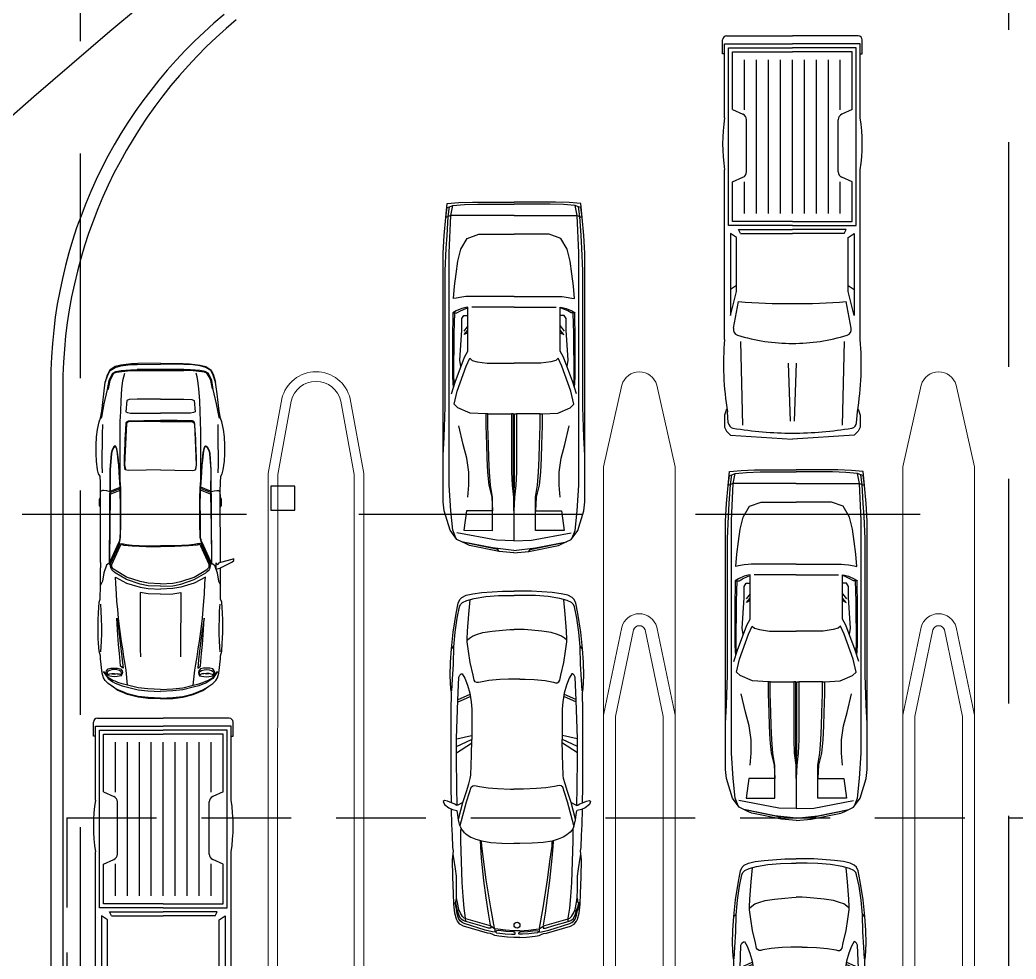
# Model space of a CAD drawing. Header units: inches. Extents: x -105549 to 5741, y -35602 to 5776.
# Drawn here: x 5466.06 to 5507.66, y 4012.25 to 4051.45 of the extents above; entities that cross this region are included whole.
import ezdxf

# ---------------------------------------------------------------- set-up
doc = ezdxf.new("R2010")
doc.units = ezdxf.units.IN
doc.header["$LTSCALE"] = 30
doc.header["$MEASUREMENT"] = 0
for name, pattern in [('DASHDOT2', [0.5, 0.25, -0.125, 0, -0.125]), ('HIDDEN', [0.375, 0.25, -0.125]), ('HIDDEN2', [0.1875, 0.125, -0.0625])]:
    doc.linetypes.add(name, pattern=pattern)
for name, color, linetype in [('A-SITE-CURB', 2, 'Continuous'), ('A-SITE-PROPERTY', 6, 'DASHDOT2'), ('C-BLDG-OTLN', 8, 'Continuous'), ('CARS', 2, 'Continuous'), ('EQUIPMENT', 1, 'Continuous'), ('GRID', 254, 'HIDDEN')]:
    doc.layers.add(name, color=color, linetype=linetype)
doc.layers.add('C-Road-Curb', color=2, linetype='Continuous', lineweight=20)
doc.layers.add('L-Site-Curb', color=1, linetype='Continuous', lineweight=9)

# ---------------------------------------------------------------- blocks, each defined once
blk = doc.blocks.new('CAR3')
at = {"color": 0, "linetype": 'ByBlock'}
for p, q in [((-14.31, 24.55), (-16.32, 19.57)), ((-13.58, 24.55), (-15.61, 19.53)), ((-12.85, 24.55), (-14.87, 19.5)), ((-75.22, 11.1), (-75.22, -12.32)), ((-74.76, -12.35), (-74.76, 11.13)), ((89.78, -0.61), (89.78, -0.61)), ((-14.31, -25.77), (-16.32, -20.79)), ((-13.58, -25.77), (-15.61, -20.75)), ((-12.85, -25.77), (-14.87, -20.72)), ((21.43, -30.68), (24.12, -30.7))]:
    blk.add_line(p, q, dxfattribs=at)
for points in [[(21.93, 27.55), (21.65, 27.16), (24.76, 27.16), (24.27, 29.15), (21.28, 35.14), (20.41, 36.12), (19.55, 36.12), (19.92, 35.14), (21.43, 29.44), (21.69, 28.4), (22.66, 28.15)], [(22.47, 24.78), (21.5, 24.46), (12.22, 20.23), (11.59, 19.99), (10.91, 19.75), (8.75, 19.36), (1.6, 19.19), (-6.24, 19.19), (-10.93, 19.19), (-15.69, 19.32), (-19.82, 19.6), (-23.68, 19.85), (-27.27, 20.22), (-30.07, 20.46), (-33.65, 20.87), (-35.77, 21.23), (-36.67, 21.67), (-37.01, 22.01), (-36.95, 22.52), (-36.44, 22.91), (-34.74, 23.75), (-33.15, 24.14), (-24.94, 24.68), (21.77, 25.04)], [(78.41, 24.8), (78.16, 25.53), (77.83, 25.79), (77.54, 25.53), (77.27, 24.8), (77.1, 23.82), (77.02, 22.42), (77.14, 21.15), (77.25, 20.13), (77.53, 19.38), (77.83, 19.14), (78.16, 19.36), (78.41, 20.04), (78.6, 21.15), (78.65, 22.42), (78.6, 23.71)], [(20.62, 24.46), (11.34, 20.23), (10.71, 19.99), (10.03, 19.75), (9.11, 19.51), (5.9, 19.41), (1.61, 19.41), (-2.92, 19.4), (-6.26, 19.36), (-14.87, 19.5), (-16.34, 19.57), (-23.68, 20.06), (-27.3, 20.31), (-29.75, 20.59), (-33.18, 20.93), (-35.41, 21.28), (-36.48, 21.67), (-36.73, 22), (-36.72, 22.4), (-36.27, 22.78), (-34.68, 23.56), (-33.16, 23.99), (-24.94, 24.56), (-14.09, 24.55), (-12.85, 24.55), (3.57, 24.73), (21.23, 24.92), (21.6, 24.78)], [(49.31, 21.32), (55.67, 20.25), (61.75, 19.53), (65.88, 19.04), (70.15, 18.5), (74.42, 18.05), (73.29, 19.41), (71.08, 19.6), (67.04, 19.99), (62.42, 20.43), (57.79, 20.76)], [(49.31, -22.54), (55.67, -21.47), (61.75, -20.75), (65.88, -20.26), (70.15, -19.72), (74.42, -19.27), (73.29, -20.63), (71.08, -20.82), (67.04, -21.21), (62.42, -21.65), (57.79, -21.98)], [(22.47, -26.01), (21.5, -25.68), (12.22, -21.45), (11.59, -21.21), (10.91, -20.97), (8.75, -20.58), (1.6, -20.41), (-6.24, -20.41), (-10.93, -20.41), (-15.69, -20.54), (-19.82, -20.82), (-23.68, -21.08), (-27.27, -21.44), (-30.07, -21.68), (-33.65, -22.09), (-35.77, -22.45), (-36.67, -22.89), (-37.01, -23.23), (-36.95, -23.74), (-36.44, -24.14), (-34.74, -24.97), (-33.15, -25.36), (-24.94, -25.9), (21.77, -26.26)], [(20.62, -25.68), (11.34, -21.45), (10.71, -21.21), (10.03, -20.97), (9.11, -20.74), (5.9, -20.63), (1.61, -20.63), (-2.92, -20.62), (-6.26, -20.58), (-14.87, -20.72), (-16.34, -20.79), (-23.68, -21.28), (-27.3, -21.53), (-29.75, -21.81), (-33.18, -22.15), (-35.41, -22.5), (-36.48, -22.89), (-36.73, -23.22), (-36.72, -23.63), (-36.27, -24), (-34.68, -24.78), (-33.16, -25.21), (-24.94, -25.78), (-14.09, -25.77), (-12.85, -25.77), (3.57, -25.95), (21.23, -26.14), (21.6, -26.01)], [(78.41, -26.02), (78.16, -26.75), (77.83, -27.01), (77.54, -26.75), (77.27, -26.02), (77.1, -25.04), (77.02, -23.64), (77.14, -22.37), (77.25, -21.35), (77.53, -20.6), (77.83, -20.36), (78.16, -20.58), (78.41, -21.26), (78.6, -22.37), (78.65, -23.64), (78.6, -24.93)]]:
    blk.add_lwpolyline(points, close=True, dxfattribs=at)
for points in [[(21.43, 29.46), (-14.21, 29.39), (-18.61, 29.41), (-21.81, 29.65), (-23.07, 30.39), (-25.06, 30.89), (-29.41, 31.4), (-33.03, 31.63), (-37.38, 31.63), (-41.49, 31.52), (-45.23, 31.02), (-49.09, 30.16), (-50.84, 29.44), (-54.33, 28.83), (-63.05, 27.81), (-68.89, 27.03), (-72.38, 25.82), (-74.72, 24.56), (-76.32, 22.05), (-77.1, 19.23), (-77.72, 14.31), (-77.85, 11.07), (-77.99, -0.61)], [(89.78, -0.61), (89.48, 5.61), (88.91, 10.59), (87.61, 15.83), (86.43, 18.56), (85.5, 20.69), (83.44, 23.66), (81.95, 25.67), (80.57, 27.16), (79.21, 27.91), (76.83, 28.66), (69.61, 29.41), (68.11, 29.41), (65.75, 30.14), (62.01, 30.36), (59.39, 30.56), (56.41, 30.68), (53.54, 30.68), (50.06, 30.68), (46.81, 30.48), (41.34, 30.14), (39.71, 29.56), (32.74, 29.46), (24.12, 29.48)], [(-78.48, -0.59), (-78.26, 10.69), (-78.12, 13.94), (-77.48, 19.23), (-76.7, 22.05), (-74.88, 24.8), (-72.45, 26.05), (-68.89, 27.03)], [(-50.84, 29.1), (-51.45, 28.76), (-58.01, 27.52), (-65.29, 25.87), (-69.78, 25.11), (-71.63, 24.34), (-73.38, 23.29), (-74.32, 21.74), (-74.79, 19.11), (-75.1, 14.45), (-75.22, 11.1)], [(-65.29, 25.87), (-65.66, 25.45), (-69.78, 24.6), (-71.63, 23.83), (-73.38, 22.71), (-74.01, 21.44), (-74.72, 14.5), (-74.76, 11.13)], [(-23.53, 28.38), (-27.64, 28.52), (-32.74, 28.52), (-37.6, 28.38), (-42.63, 28.38), (-47.68, 28.24)], [(-14.09, 24.55), (-14.09, 25.04), (-14.47, 26.3), (-14.59, 27.69), (-14.59, 28.46), (-14.21, 29.39)], [(-6.24, 29.42), (-6.49, 29.42), (-7.12, 29.92), (-10.35, 29.92), (-11.36, 29.42), (-12.72, 29.42)], [(21.77, 25.14), (22.78, 26.48), (26.52, 27.74), (30.75, 28.4), (32.74, 29.46)], [(66.12, 29.24), (63.64, 29.12), (60.77, 28.95), (57.16, 28.78), (53.54, 28.74), (49.73, 28.91), (45.57, 29.03), (42.29, 29.27)], [(78.46, 26.16), (77.46, 26.42), (76.46, 26.65), (75.62, 26.35), (74.64, 25.67), (74.38, 24.17), (74.33, 22.93), (74.33, 22.18), (74.38, 20.93), (74.64, 19.43), (75.62, 18.55), (76.46, 18.44), (77.46, 18.68), (78.46, 19.31)], [(77.83, 19.14), (77.03, 18.94), (76.66, 18.87), (76.03, 19.19), (75.54, 19.99), (75.2, 21.25), (75.08, 22.49), (75.2, 23.73), (75.54, 24.99), (76.03, 25.86), (76.66, 26.14), (77.83, 25.79)], [(84.99, -0.61), (84.68, 5.63), (84.12, 10.61), (82.81, 15.84), (82.13, 18.58), (81.45, 20.7), (80.94, 22.08), (80.45, 23.19), (79.07, 25.79), (76.06, 27.96), (79.58, 25.57), (81.2, 23.19), (81.83, 22.08), (82.44, 20.7), (83.12, 18.58), (83.82, 15.84), (85.12, 10.61), (85.69, 5.63), (85.99, -0.61)], [(89.42, -0.61), (89.1, 5.61), (88.54, 10.59), (87.23, 15.83), (86.06, 18.56), (85.12, 20.69), (84.31, 22.18), (81.95, 25.67)], [(33.33, -0.61), (33.08, 5.61), (32.21, 9.61), (29.97, 16.34), (26.52, 22.05), (25.92, 22.86), (25.02, 23.8), (24.08, 24.31), (23.1, 24.39), (22.03, 24.36), (12.65, 20.09), (12.08, 19.8), (11.85, 19.07), (12.08, 17.9), (12.39, 16.34), (12.71, 13.58), (13.07, 6.6), (13.04, -0.61)], [(32.07, -0.61), (31.82, 5.61), (30.95, 9.61), (28.71, 16.34), (25.31, 22.05), (24.76, 22.86), (23.76, 23.73), (22.49, 23.82), (13.16, 19.58), (12.59, 19.24), (12.37, 18.78), (12.66, 17.76), (13.1, 13.5), (13.38, 6.6), (13.43, -0.61)], [(82.81, 15.84), (75.37, 16.63), (72.29, 17.14), (68.6, 17.71), (64.59, 18.31), (60.99, 18.9), (53.54, 19.91), (49.31, 20.4), (44.94, 20.81), (40.84, 21.18), (37.22, 21.44), (31.84, 21.67), (28.69, 21.93), (31.79, 16.34), (33.77, 9.61), (34.52, 5.61), (34.78, -0.61)], [(77.14, 23.71), (77.31, 22.42), (77.08, 21.16)], [(-19.82, 19.6), (-37.63, 19.63), (-43.99, 19.57), (-49.46, 19.5), (-54.12, 19.29), (-59.71, 19.04), (-65.66, 18.7), (-69.78, 18.17), (-71.63, 17.75), (-73.38, 17.24)], [(-60.34, -0.61), (-60.34, 11.08), (-60.21, 15.08), (-59.73, 16.29), (-54.11, 16.78), (-53.73, 15.98), (-53.48, 14.47), (-53.44, 7.72), (-53.44, -0.61)], [(-24.94, -0.63), (-24.92, 6.61), (-24.68, 15.59), (-25.06, 17.02), (-27.28, 17.48), (-30.85, 17.41), (-34.73, 17.29), (-38.16, 17.12), (-40.15, 17.05), (-42.72, 16.9), (-44.99, 16.76), (-48.67, 16.52), (-49.19, 16.08), (-49.6, 15.42), (-49.74, 7.72), (-49.74, -0.61)], [(-49.24, -0.63), (-49.24, 7.6), (-49.16, 15.28), (-48.77, 15.96), (-48.24, 16.39), (-27.45, 17.34), (-25.23, 16.88)], [(37.33, -0.61), (37.07, 5.61), (36.46, 9.61), (38.74, 9.59), (64.59, 9.5), (68.6, 9.45)], [(-78.48, -0.63), (-78.26, -11.91), (-78.12, -15.16), (-77.48, -20.45), (-76.7, -23.27), (-74.88, -26.02), (-72.45, -27.27), (-68.89, -28.25)], [(21.43, -30.68), (-14.21, -30.61), (-18.61, -30.63), (-21.81, -30.87), (-23.07, -31.61), (-25.06, -32.11), (-29.41, -32.62), (-33.03, -32.86), (-37.38, -32.86), (-41.49, -32.74), (-45.23, -32.24), (-49.09, -31.38), (-50.84, -30.66), (-54.33, -30.05), (-63.05, -29.03), (-68.89, -28.25), (-72.38, -27.04), (-74.72, -25.78), (-76.32, -23.27), (-77.1, -20.45), (-77.72, -15.53), (-77.85, -12.29), (-77.99, -0.61)], [(-60.34, -0.61), (-60.34, -12.31), (-60.21, -16.3), (-59.73, -17.51), (-54.11, -18), (-53.73, -17.2), (-53.48, -15.69), (-53.44, -8.94), (-53.44, -0.61)], [(-24.94, -0.59), (-24.92, -7.83), (-24.68, -16.81), (-25.06, -18.24), (-27.28, -18.7), (-30.85, -18.63), (-34.73, -18.51), (-38.16, -18.34), (-40.15, -18.27), (-42.72, -18.12), (-44.99, -17.98), (-48.67, -17.74), (-49.19, -17.3), (-49.6, -16.64), (-49.74, -8.94), (-49.74, -0.61)], [(-49.24, -0.59), (-49.24, -8.82), (-49.16, -16.5), (-48.77, -17.18), (-48.24, -17.61), (-27.45, -18.56), (-25.23, -18.1)], [(33.33, -0.61), (33.08, -6.83), (32.21, -10.83), (29.97, -17.56), (26.52, -23.27), (25.92, -24.08), (25.02, -25.02), (24.08, -25.53), (23.1, -25.61), (22.03, -25.58), (12.65, -21.31), (12.08, -21.02), (11.85, -20.29), (12.08, -19.12), (12.39, -17.56), (12.71, -14.8), (13.07, -7.82), (13.04, -0.61)], [(32.07, -0.61), (31.82, -6.83), (30.95, -10.83), (28.71, -17.56), (25.31, -23.27), (24.76, -24.08), (23.76, -24.95), (22.49, -25.04), (13.16, -20.8), (12.59, -20.46), (12.37, -20.01), (12.66, -18.99), (13.1, -14.72), (13.38, -7.82), (13.43, -0.61)], [(89.78, -0.61), (89.48, -6.83), (88.91, -11.81), (87.61, -17.05), (86.43, -19.78), (85.5, -21.91), (83.44, -24.88), (81.95, -26.89), (80.57, -28.39), (79.21, -29.13), (76.83, -29.88), (69.61, -30.63), (68.11, -30.63), (65.75, -31.36), (62.01, -31.58), (59.39, -31.78), (56.41, -31.9), (53.54, -31.9), (50.06, -31.9), (46.81, -31.7), (41.34, -31.36), (39.71, -30.78), (32.74, -30.68), (24.12, -30.7)], [(82.81, -17.06), (75.37, -17.85), (72.29, -18.36), (68.6, -18.93), (64.59, -19.53), (60.99, -20.12), (53.54, -21.13), (49.31, -21.62), (44.94, -22.03), (40.84, -22.4), (37.22, -22.66), (31.84, -22.89), (28.69, -23.15), (31.79, -17.56), (33.77, -10.83), (34.52, -6.83), (34.78, -0.61)], [(37.33, -0.61), (37.07, -6.83), (36.46, -10.83), (38.74, -10.81), (64.59, -10.72), (68.6, -10.67)], [(84.99, -0.61), (84.68, -6.85), (84.12, -11.83), (82.81, -17.06), (82.13, -19.8), (81.45, -21.93), (80.94, -23.3), (80.45, -24.41), (79.07, -27.01), (76.06, -29.18), (79.58, -26.79), (81.2, -24.41), (81.83, -23.3), (82.44, -21.93), (83.12, -19.8), (83.82, -17.06), (85.12, -11.83), (85.69, -6.85), (85.99, -0.61)], [(89.42, -0.61), (89.1, -6.83), (88.54, -11.81), (87.23, -17.05), (86.06, -19.78), (85.12, -21.91), (84.31, -23.4), (81.95, -26.89)], [(-50.84, -30.32), (-51.45, -29.98), (-58.01, -28.74), (-65.29, -27.09), (-69.78, -26.33), (-71.63, -25.56), (-73.38, -24.51), (-74.32, -22.96), (-74.79, -20.33), (-75.1, -15.67), (-75.22, -12.32)], [(-65.29, -27.09), (-65.66, -26.67), (-69.78, -25.82), (-71.63, -25.05), (-73.38, -23.93), (-74.01, -22.66), (-74.72, -15.72), (-74.76, -12.35)], [(-19.82, -20.82), (-37.63, -20.85), (-43.99, -20.79), (-49.46, -20.72), (-54.12, -20.52), (-59.71, -20.26), (-65.66, -19.92), (-69.78, -19.39), (-71.63, -18.97), (-73.38, -18.46)], [(78.46, -27.38), (77.46, -27.64), (76.46, -27.88), (75.62, -27.57), (74.64, -26.89), (74.38, -25.39), (74.33, -24.15), (74.33, -23.4), (74.38, -22.15), (74.64, -20.65), (75.62, -19.77), (76.46, -19.67), (77.46, -19.9), (78.46, -20.53)], [(77.83, -20.36), (77.03, -20.16), (76.66, -20.09), (76.03, -20.41), (75.54, -21.21), (75.2, -22.47), (75.08, -23.71), (75.2, -24.95), (75.54, -26.21), (76.03, -27.08), (76.66, -27.37), (77.83, -27.01)], [(77.14, -24.93), (77.31, -23.64), (77.08, -22.38)], [(-23.53, -29.6), (-27.64, -29.74), (-32.74, -29.74), (-37.6, -29.6), (-42.63, -29.6), (-47.68, -29.46)], [(-14.09, -25.77), (-14.09, -26.26), (-14.47, -27.52), (-14.59, -28.91), (-14.59, -29.68), (-14.21, -30.61)], [(21.77, -26.36), (22.78, -27.71), (26.52, -28.96), (30.75, -29.63), (32.74, -30.68)], [(-6.24, -30.65), (-6.49, -30.65), (-7.12, -31.14), (-10.35, -31.14), (-11.36, -30.65), (-12.72, -30.65)], [(66.12, -30.46), (63.64, -30.34), (60.77, -30.17), (57.16, -30), (53.54, -29.97), (49.73, -30.14), (45.57, -30.25), (42.29, -30.49)]]:
    blk.add_lwpolyline(points, dxfattribs=at)
blk = doc.blocks.new('CAR5')
at = {"color": 0, "linetype": 'ByBlock'}
for p, q in [((-193, 35), (-200, 35)), ((-193, 34), (-193, 35)), ((-202, 33), (-202, 0)), ((-198, 34), (-198, 0)), ((-161, 34), (-198, 34)), ((-196, 32), (-196, 0)), ((-107, 32), (-196, 32)), ((-194, 30), (-194, 0)), ((-165.11, 30), (-194, 30)), ((-165.11, 30), (-162.79, 24.78)), ((-50, 34), (-135, 34)), ((-128.89, 30), (-131.21, 24.78)), ((-109, 30), (-128.89, 30)), ((-109, 0), (-109, 30)), ((-107, 0), (-107, 32)), ((-103, 31), (-62, 31)), ((-101, 28), (-103, 31)), ((-77, 28), (-75, 31)), ((-62, 31), (-74, 28)), ((-15, 33), (-12, 34)), ((-8.24, 32.17), (-13.69, 32.59)), ((-12, 34), (-6, 34)), ((-6, 34), (-4, 33)), ((-4, 33), (-2, 31)), ((-2, 31), (0, 0)), ((-105, 27), (-105, 0)), ((-103, 26), (-105, 27)), ((-103, 26), (-103, 0)), ((-74, 28), (-101, 28)), ((-55.57, 29.52), (-69, 27)), ((-49, 26), (-7, 25)), ((-165, 24), (-190, 24)), ((-133.95, 23), (-160.05, 23)), ((-113, 24), (-129, 24)), ((-113, 18), (-190, 18)), ((-113, 12), (-190, 12)), ((-113, 6), (-190, 6)), ((-9, 1), (-38, 2)), ((-202, -33), (-202, 0)), ((-198, -34), (-198, 0)), ((-196, -32), (-196, 0)), ((-194, -30), (-194, 0)), ((-113, 0), (-190, 0)), ((-109, 0), (-109, -30)), ((-107, 0), (-107, -32)), ((-105, -27), (-105, 0)), ((-103, -26), (-103, 0)), ((-9, -1), (-38, -2)), ((-2, -31), (0, 0)), ((-113, -6), (-190, -6)), ((-113, -12), (-190, -12)), ((-113, -18), (-190, -18)), ((-165, -24), (-190, -24)), ((-165.11, -30), (-162.79, -24.78)), ((-133.95, -23), (-160.05, -23)), ((-128.89, -30), (-131.21, -24.78)), ((-113, -24), (-129, -24)), ((-103, -26), (-105, -27)), ((-101, -28), (-103, -31)), ((-74, -28), (-101, -28)), ((-77, -28), (-75, -31)), ((-62, -31), (-74, -28)), ((-55.57, -29.52), (-69, -27)), ((-49, -26), (-7, -25)), ((-161, -34), (-198, -34)), ((-107, -32), (-196, -32)), ((-165.11, -30), (-194, -30)), ((-193, -34), (-193, -35)), ((-50, -34), (-135, -34)), ((-109, -30), (-128.89, -30)), ((-103, -31), (-62, -31)), ((-15, -33), (-12, -34)), ((-8.24, -32.17), (-13.69, -32.59)), ((-12, -34), (-6, -34)), ((-6, -34), (-4, -33)), ((-4, -33), (-2, -31)), ((-193, -35), (-200, -35))]:
    blk.add_line(p, q, dxfattribs=at)
for centre, radius, start, end in [((-200, 33), 2, 90, 180), ((-148, -50), 85, 81.2026, 98.7974), ((-37.66, -116.68), 151.19, 80.8754, 94.6813), ((-8.47, 29.18), 3, 11.6842, 85.6013), ((-284.5, 5.5), 216.57, 358.5448, 5.6974), ((-55.01, 26.57), 3, 17.6833, 100.6197), ((-136, 0.75), 88, 359.5117, 17.6833), ((-191.1, -0.96), 188.11, 0.2928, 9.4083), ((-160.05, 26), 3, 203.9625, 270), ((-133.95, 26), 3, 270, 336.0375), ((-284.5, -5.5), 216.57, 354.3026, 1.4552), ((-136, -0.75), 88, 342.3167, 0.4883), ((-191.1, 0.96), 188.11, 350.5917, 359.7072), ((-160.05, -26), 3, 90, 156.0375), ((-133.95, -26), 3, 23.9625, 90), ((-55.01, -26.57), 3, 259.3803, 342.3167), ((-8.47, -29.18), 3, 274.3987, 348.3158), ((-200, -33), 2, 180, 270), ((-148, 50), 85, 261.2026, 278.7974), ((-37.66, 116.68), 151.19, 265.3187, 279.1246)]:
    blk.add_arc(centre, radius, start, end, dxfattribs=at)
blk = doc.blocks.new('CAR2')
at = {"color": 0, "linetype": 'ByBlock'}
for p, q in [((-12.18, 36.09), (-29.26, 36.09)), ((36.88, 36.09), (-12.18, 36.09)), ((-60.45, 32.33), (-59.96, 33.58)), ((-60.45, 0.65), (-60.45, 32.33)), ((-59.96, 33.58), (-59.45, 34.85)), ((-11.91, 33.09), (-32.78, 33.09)), ((-19.16, 29.57), (-18.84, 30.89)), ((34.1, 33.09), (-11.91, 33.09)), ((-19.84, 24.78), (-19.65, 26.8)), ((-19.65, 26.8), (-19.16, 29.57)), ((54.21, 26.05), (44.92, 28.3)), ((61.01, 24.29), (54.21, 26.05)), ((102.19, 9.38), (98.43, 29.37)), ((-19.99, 20.5), (-19.94, 23.28)), ((-19.99, 0.65), (-19.99, 20.5)), ((-19.94, 23.28), (-19.84, 24.78)), ((-14.6, 0.65), (-14.62, 21.71)), ((68.05, 23.28), (61.01, 24.29)), ((74.59, 23.28), (68.05, 23.28)), ((80.63, 23.77), (74.59, 23.28)), ((38.88, 13.73), (38.88, 14.73)), ((102.43, 0.65), (102.19, 9.38)), ((-60.45, 0.65), (-60.45, -31.03)), ((-19.99, 0.65), (-19.99, -19.2)), ((-14.6, 0.65), (-14.62, -20.41)), ((38.88, 0.89), (38.88, 1.9)), ((38.88, 0.4), (38.88, -0.6)), ((87.42, 0.65), (102.43, 0.65)), ((87.42, 0.65), (102.43, 0.65)), ((102.43, 0.65), (102.19, -8.09)), ((102.19, -8.09), (98.43, -28.07)), ((38.88, -12.43), (38.88, -13.43)), ((-19.99, -19.2), (-19.94, -21.99)), ((-19.94, -21.99), (-19.84, -23.48)), ((-19.84, -23.48), (-19.65, -25.51)), ((54.21, -24.75), (44.92, -27)), ((61.01, -22.99), (54.21, -24.75)), ((68.05, -21.99), (61.01, -22.99)), ((74.59, -21.99), (68.05, -21.99)), ((80.63, -22.48), (74.59, -21.99)), ((-19.65, -25.51), (-19.16, -28.27)), ((-19.16, -28.27), (-18.84, -29.59)), ((-60.45, -31.03), (-59.96, -32.28)), ((-59.96, -32.28), (-59.45, -33.55)), ((-11.91, -31.79), (-32.78, -31.79)), ((-12.18, -34.8), (-29.26, -34.8)), ((36.88, -34.8), (-12.18, -34.8)), ((34.1, -31.79), (-11.91, -31.79))]:
    blk.add_line(p, q, dxfattribs=at)
for points in [[(-29.26, 36.09), (-41.58, 36.09), (-50.4, 35.6), (-59.45, 34.85), (-64.48, 34.09), (-64.82, 32.95), (-65.49, 31.33), (-65.98, 25.53), (-66.24, 18.74), (-66.24, 0.65)], [(59.76, 36.09), (50.58, 35.6), (35.48, 35.09), (-12.04, 35.09), (-32.78, 35.09), (-44.1, 34.71), (-50.4, 34.22), (-59.96, 33.58), (-64.82, 32.95)], [(108.47, 0.65), (107.79, 8.1), (104.76, 22.9), (104.04, 24.64), (101.75, 29.34), (97.23, 32.57), (87.42, 35.6), (82.88, 36.09), (59.76, 36.09), (36.88, 36.09)], [(-59.45, 34.85), (-66.49, 34.09), (-67, 28.3), (-67.25, 21.52), (-67.25, 0.65)], [(-32.78, 33.09), (-41.85, 33.09), (-60.45, 32.33), (-65.49, 31.33)], [(-18.84, 30.89), (-25.03, 30.47), (-31.33, 29.6), (-37.57, 28.83), (-43.61, 27.33), (-49, 24.19), (-51.14, 18.25), (-51.14, 0.65)], [(28.82, 31.95), (23.04, 30.19), (10.46, 25.4), (7.49, 23.72), (3.38, 23.76), (-14.6, 23.76), (-14.43, 24.78), (-13.94, 26.8), (-12.67, 29.57), (-11.66, 31.33), (-11.66, 29.3), (-12.67, 27.54), (-13.94, 24.78), (-14.18, 23.77)], [(25.79, 31.02), (20.53, 31.33), (1.66, 31.33), (-11.65, 31.06)], [(24.24, 30.55), (20.53, 30.81), (20.53, 30.81), (-1.35, 30.57), (-11.65, 30.32)], [(38.88, 14.73), (38.5, 22.64), (35.8, 28.87), (34.1, 30.57), (27.57, 29.19), (14.98, 24.57), (10.97, 22.77), (12.07, 21.58), (12.77, 19.12), (13.47, 14.1), (13.47, 0.65)], [(101.01, 29.79), (97.23, 31.33), (87.42, 32.33), (74.59, 33.09), (34.1, 33.09)], [(15.23, 27.22), (11.97, 27.81), (-3.11, 26.8), (-8.9, 26.8), (-10.42, 25.78), (-10.42, 23.77)], [(-5.17, 23.77), (-2.62, 25.78)], [(-1.77, 23.77), (-0.88, 25.67), (-3.02, 23.77)], [(107.28, 0.65), (106.01, 11.45), (102.91, 26.9)], [(107.79, 8.1), (106.78, 8.75), (103.42, 24.78), (104.04, 24.64)], [(38.88, 14.73), (44.92, 14.73), (54.21, 14.46), (61.01, 14.22), (68.05, 13.97), (74.59, 13.21), (80.63, 11.7), (87.42, 11.45), (80.63, 11.45), (74.59, 12.46), (68.05, 12.97), (61.01, 13.21), (54.21, 13.46), (44.92, 13.73), (38.88, 13.73), (38.88, 1.9), (44.92, 1.9), (54.21, 1.9), (68.05, 1.9), (74.59, 1.65), (80.63, 0.89), (87.42, 0.65), (80.63, 0.65), (74.59, 0.89), (38.88, 0.89)], [(-59.45, -33.55), (-66.49, -32.79), (-67, -27), (-67.25, -20.23), (-67.25, 0.65)], [(-29.26, -34.8), (-41.58, -34.8), (-50.4, -34.31), (-59.45, -33.55), (-64.48, -32.79), (-64.82, -31.66), (-65.49, -30.03), (-65.98, -24.24), (-66.24, -17.44), (-66.24, 0.65)], [(-18.84, -29.59), (-25.03, -29.18), (-31.33, -28.31), (-37.57, -27.53), (-43.61, -26.04), (-49, -22.89), (-51.14, -16.95), (-51.14, 0.65)], [(38.88, -13.43), (38.5, -21.34), (35.8, -27.57), (34.1, -29.27), (27.57, -27.89), (14.98, -23.27), (10.97, -21.47), (12.07, -20.28), (12.77, -17.82), (13.47, -12.81), (13.47, 0.65)], [(108.47, 0.65), (107.79, -6.81), (104.76, -21.61), (104.04, -23.35), (101.75, -28.04), (97.23, -31.28), (87.42, -34.31), (82.88, -34.8), (59.76, -34.8), (36.88, -34.8)], [(38.88, -13.43), (44.92, -13.43), (54.21, -13.17), (61.01, -12.92), (68.05, -12.67), (74.59, -11.92), (80.63, -10.4), (87.42, -10.16), (80.63, -10.16), (74.59, -11.16), (68.05, -11.67), (61.01, -11.92), (54.21, -12.16), (44.92, -12.43), (38.88, -12.43), (38.88, -0.6), (44.92, -0.6), (54.21, -0.6), (68.05, -0.6), (74.59, -0.35), (80.63, 0.4), (87.42, 0.65), (80.63, 0.65), (74.59, 0.4), (38.88, 0.4)], [(107.28, 0.65), (106.01, -10.16), (102.91, -25.6)], [(107.79, -6.81), (106.78, -7.45), (103.42, -23.48), (104.04, -23.35)], [(28.82, -30.65), (23.04, -28.89), (10.46, -24.11), (7.49, -22.42), (3.38, -22.46), (-14.6, -22.46), (-14.43, -23.48), (-13.94, -25.51), (-12.67, -28.27), (-11.66, -30.03), (-11.66, -28), (-12.67, -26.24), (-13.94, -23.48), (-14.18, -22.48)], [(15.23, -25.92), (11.97, -26.51), (-3.11, -25.51), (-8.9, -25.51), (-10.42, -24.48), (-10.42, -22.48)], [(-5.17, -22.48), (-2.62, -24.48)], [(-1.77, -22.48), (-0.88, -24.37), (-3.02, -22.48)], [(24.24, -29.25), (20.53, -29.52), (20.53, -29.52), (-1.35, -29.27), (-11.65, -29.03)], [(25.79, -29.73), (20.53, -30.03), (1.66, -30.03), (-11.65, -29.76)], [(101.01, -28.5), (97.23, -30.03), (87.42, -31.03), (74.59, -31.79), (34.1, -31.79)], [(-32.78, -31.79), (-41.85, -31.79), (-60.45, -31.03), (-65.49, -30.03)], [(59.76, -34.8), (50.58, -34.31), (35.48, -33.79), (-12.04, -33.79), (-32.78, -33.79), (-44.1, -33.42), (-50.4, -32.92), (-59.96, -32.28), (-64.82, -31.66)]]:
    blk.add_lwpolyline(points, dxfattribs=at)
for points in [[(87.42, 11.45), (87.42, 24.4), (97.23, 25.8), (97.23, 11.45)], [(87.42, -10.16), (87.42, -23.1), (97.23, -24.5), (97.23, -10.16)]]:
    blk.add_lwpolyline(points, close=True, dxfattribs=at)
blk = doc.blocks.new('CAR1')
at = {"color": 0, "linetype": 'ByBlock'}
for p, q in [((27.15, 36.42), (27.81, 36.93)), ((27.51, 34.87), (27.15, 36.42)), ((27.81, 36.93), (29.29, 36.34)), ((29.29, 36.34), (30.91, 34.13)), ((-66.45, 30.56), (-71.7, 29.49)), ((-64.11, 29.98), (-69.8, 28.76)), ((-57.17, 31.97), (-66.45, 30.56)), ((-57.1, 30.94), (-64.11, 29.98)), ((-48.79, 32.84), (-57.17, 31.97)), ((-49.74, 31.67), (-57.1, 30.94)), ((-48.79, 32.77), (-50.1, 31.75)), ((-41.13, 31.89), (-49.74, 31.67)), ((-42.01, 33.28), (-48.79, 32.84)), ((-35.3, 33.57), (-42.01, 33.28)), ((-33.47, 32.4), (-41.13, 31.89)), ((-28.74, 33.2), (-35.3, 33.57)), ((-27.64, 32.69), (-33.47, 32.4)), ((-26.91, 32.84), (-28.74, 33.2)), ((-17.72, 32.99), (-26.91, 32.84)), ((-3.85, 30.3), (-23.05, 29.71)), ((-3.85, 33.03), (-17.72, 32.99)), ((-3.7, 30.19), (-5.33, 22.8)), ((9.43, 33.03), (-3.85, 33.03)), ((5.74, 30.3), (-3.85, 30.3)), ((0.11, 30.33), (-3.32, 22.8)), ((3.36, 30.33), (-1.44, 22.86)), ((21.01, 30.23), (5.74, 30.3)), ((20.94, 33.03), (9.43, 33.03)), ((28.11, 32.88), (20.94, 33.03)), ((29.43, 30.08), (21.01, 30.23)), ((29.06, 31.11), (27.51, 34.87)), ((28.19, 27.09), (29.66, 29.99)), ((29.58, 30.52), (29.06, 31.11)), ((29.66, 29.99), (29.58, 30.52)), ((30.91, 34.13), (31.79, 32.29)), ((39.29, 32.67), (31.6, 32.85)), ((31.79, 32.29), (32.31, 30.15)), ((34.45, 29.7), (32.28, 30.04)), ((44.58, 32.41), (39.29, 32.67)), ((50.79, 32.16), (44.58, 32.41)), ((52.51, 31.91), (50.79, 32.16)), ((56.96, 32.33), (52.51, 31.91)), ((56.2, 31.74), (54.1, 31.99)), ((61.49, 30.9), (56.2, 31.74)), ((65.43, 32.16), (56.96, 32.33)), ((65.1, 30.4), (61.49, 30.9)), ((71.59, 30.34), (65.1, 30.4)), ((73.8, 31.77), (65.43, 32.16)), ((75.94, 30.26), (71.59, 30.34)), ((79.16, 31.7), (73.8, 31.77)), ((78.32, 29.89), (75.94, 30.26)), ((77.31, 30.48), (76.15, 30.29)), ((78.5, 30.76), (77.31, 30.48)), ((78.36, 31.7), (78.57, 31.09)), ((78.57, 31.09), (78.5, 30.76)), ((78.55, 30.8), (80.82, 30.3)), ((78.57, 31.2), (82.3, 30.38)), ((83.65, 31.11), (79.16, 31.7)), ((79.59, 30.59), (79.7, 30.92)), ((85.01, 28.99), (80.82, 30.3)), ((80.88, 30.33), (81, 30.66)), ((81.91, 29.98), (82.03, 30.31)), ((84.6, 29.85), (82.3, 30.38)), ((86.61, 30.38), (83.65, 31.11)), ((87.76, 29.85), (86.61, 30.38)), ((-75.64, 25.55), (-76.36, 22.2)), ((-74.54, 27.59), (-75.64, 25.55)), ((-73.52, 28.69), (-74.54, 27.59)), ((-72.94, 25.12), (-73.96, 21.47)), ((-71.7, 29.49), (-73.52, 28.69)), ((-71.92, 27.3), (-72.94, 25.12)), ((-70.9, 28.32), (-71.92, 27.3)), ((-69.8, 28.76), (-70.9, 28.32)), ((-53.67, 24.97), (-57.61, 24.82)), ((-52.21, 24.97), (-53.67, 24.97)), ((-47.55, 24.39), (-52.21, 24.97)), ((-36.23, 28.03), (-36.29, 27.47)), ((-36.29, 27.47), (-34.04, 26.22)), ((-35.56, 28.74), (-36.23, 28.03)), ((-34.55, 29.24), (-35.56, 28.74)), ((-23.05, 29.71), (-34.55, 29.24)), ((-34.04, 26.22), (-30.52, 24.88)), ((-23.18, 29.77), (-26, 23.56)), ((-22.05, 29.77), (-24.87, 23.56)), ((22.71, 25.28), (18.84, 24.12)), ((28.19, 27.09), (22.71, 25.28)), ((27.89, 25.29), (23.15, 23.89)), ((39.83, 28.47), (27.89, 25.29)), ((32.14, 28.24), (28.19, 27.09)), ((36.59, 29.35), (32.14, 28.24)), ((36.98, 29.37), (34.45, 29.7)), ((38.4, 29.08), (36.98, 29.37)), ((39.69, 28.61), (38.4, 29.08)), ((40.13, 28.47), (39.69, 28.61)), ((40.13, 28.47), (41.06, 28.22)), ((41.06, 28.22), (41.98, 27.72)), ((47.44, 28.22), (41.73, 28.14)), ((41.98, 27.72), (43.16, 26.63)), ((43.16, 26.63), (44.5, 25.03)), ((44.5, 25.03), (45.59, 23.1)), ((57.71, 27.88), (47.44, 28.22)), ((68.31, 27.47), (57.71, 27.88)), ((75.33, 27.06), (68.31, 27.47)), ((81.19, 26.44), (75.33, 27.06)), ((81.89, 29.11), (78.32, 29.89)), ((86.2, 25.75), (81.19, 26.44)), ((83.69, 28.29), (81.89, 29.11)), ((82.5, 28.86), (82.63, 29.68)), ((85.29, 27.39), (83.69, 28.29)), ((86.61, 29.19), (84.6, 29.85)), ((86.48, 28.12), (85.01, 28.99)), ((86.24, 26.44), (85.29, 27.39)), ((87.84, 25.62), (86.2, 25.75)), ((86.57, 25.66), (86.24, 26.44)), ((87.3, 26.98), (86.48, 28.12)), ((89.77, 13.98), (86.57, 25.66)), ((87.55, 28.45), (86.61, 29.19)), ((87.84, 25.66), (87.3, 26.98)), ((88.41, 27.51), (87.55, 28.45)), ((89.19, 28.74), (87.76, 29.85)), ((89.93, 18.57), (87.84, 25.62)), ((88.9, 26.48), (88.41, 27.51)), ((92.27, 15.95), (88.9, 26.48)), ((90.22, 26.85), (89.19, 28.74)), ((93.69, 14.73), (90.22, 26.85)), ((-76.36, 22.2), (-76.95, 17.61)), ((-73.96, 21.47), (-74.91, 15.71)), ((-66.16, 24.22), (-73.23, 23.51)), ((-57.61, 24.82), (-66.16, 24.22)), ((-55.94, 20.24), (-56.86, 17.1)), ((-55.15, 22.27), (-55.94, 20.24)), ((-54.06, 23.88), (-55.15, 22.27)), ((-53.24, 24.82), (-54.06, 23.88)), ((-41.86, 23.44), (-47.55, 24.39)), ((-35.59, 22.05), (-41.86, 23.44)), ((-33.04, 21.47), (-35.59, 22.05)), ((-32.24, 20.96), (-33.04, 21.47)), ((-31.8, 20.16), (-32.24, 20.96)), ((-31.8, 19.29), (-31.8, 20.16)), ((-30.52, 24.88), (-26.5, 23.67)), ((-26.5, 23.67), (-22.2, 22.94)), ((-22.2, 22.94), (-18.6, 22.71)), ((-18.6, 22.71), (-3.41, 22.71)), ((4.49, 22.78), (-3.41, 22.71)), ((14.51, 23.19), (4.49, 22.78)), ((16.24, 23.41), (14.51, 23.19)), ((18.84, 24.12), (16.24, 23.41)), ((19.83, 22.19), (19.68, 21.23)), ((19.68, 21.23), (20.27, 18.8)), ((20.57, 22.93), (19.83, 22.19)), ((23.15, 23.89), (20.57, 22.93)), ((45.59, 23.1), (46.6, 20.59)), ((46.6, 20.59), (47.52, 17.57)), ((-76.95, 17.61), (-77.68, 7.33)), ((-74.91, 15.71), (-75.42, 9.37)), ((-56.86, 17.1), (-57.6, 12.41)), ((-32.89, 14.18), (-32.09, 18.27)), ((-32.09, 18.27), (-31.8, 19.29)), ((20.27, 18.8), (20.86, 14.52)), ((50.46, 18.15), (47.52, 18.32)), ((50.12, 17.65), (47.52, 17.73)), ((47.52, 17.57), (48.21, 13.2)), ((56.62, 16.73), (50.12, 17.65)), ((56.2, 17.73), (50.46, 18.15)), ((67.28, 16.56), (56.2, 17.73)), ((66.95, 15.38), (56.62, 16.73)), ((80.96, 13.12), (66.95, 15.38)), ((76.01, 15.38), (67.28, 16.56)), ((83.65, 14.29), (76.01, 15.38)), ((91.12, 14.23), (89.93, 18.57)), ((93.09, 12.34), (92.27, 15.95)), ((-57.6, 12.41), (-58.1, 7.26)), ((-33.4, 8.57), (-32.89, 14.18)), ((20.86, 14.52), (21.3, 9.8)), ((48.21, 13.2), (48.63, 7.58)), ((91.12, 11.36), (80.96, 13.12)), ((89.69, 13.37), (83.65, 14.29)), ((90.22, 13.12), (89.77, 13.98)), ((91.12, 11.72), (90.22, 13.12)), ((90.26, 13.08), (91.16, 13.12)), ((91.16, 13.12), (91.12, 14.23)), ((91.45, 11.34), (91.12, 11.72)), ((91.69, 9.68), (91.45, 11.34)), ((91.61, 11.15), (93.13, 11.15)), ((92.35, 9.16), (92.48, 10.27)), ((92.48, 10.27), (92.8, 10.61)), ((92.8, 10.61), (93.24, 10.58)), ((93.21, 10.66), (93.09, 12.34)), ((93.24, 10.58), (93.45, 10.3)), ((93.45, 10.3), (93.69, 8.57)), ((93.94, 13.24), (93.69, 14.73)), ((94.32, 12.06), (93.94, 13.24)), ((94.84, 11.17), (94.32, 12.06)), ((95.22, 9.2), (94.84, 11.17)), ((-77.68, 7.33), (-77.68, 1.52)), ((-75.42, 9.37), (-75.49, 3.91)), ((-58.1, 7.26), (-58.37, 3.69)), ((-33.55, 4.2), (-33.4, 8.57)), ((21.3, 9.8), (21.6, 3.32)), ((48.63, 7.58), (48.79, 1.52)), ((92.21, 5.84), (91.69, 9.68)), ((92.45, 1.52), (92.21, 5.84)), ((92.83, 5.53), (92.35, 9.16)), ((93.07, 1.73), (92.83, 5.53)), ((93.69, 8.57), (94.04, 5.95)), ((94.04, 5.95), (94.21, 2.73)), ((95.67, 4.81), (95.22, 9.2)), ((-77.68, 1.52), (-77.68, -1.48)), ((-75.49, 3.91), (-75.49, 1.52)), ((-75.49, 1.52), (-75.49, -1.48)), ((-58.37, 3.69), (-58.47, 1.52)), ((-58.47, 1.52), (-58.47, -1.48)), ((-33.55, 1.52), (-33.55, 4.2)), ((-33.55, 1.52), (-33.55, -1.48)), ((21.6, 3.32), (21.6, 1.52)), ((21.6, 1.52), (21.6, -1.48)), ((48.79, 1.52), (48.79, -1.48)), ((92.45, 1.52), (92.45, -1.48)), ((93.28, 1.15), (93.07, 1.73)), ((93.45, 0.95), (93.28, 1.15)), ((94.07, 0.95), (93.45, 0.95)), ((94.21, 1.15), (94.07, 0.95)), ((94.21, 2.73), (94.21, 1.15)), ((95.87, 1.52), (95.67, 4.81)), ((95.87, 1.52), (95.87, -1.48)), ((-77.68, -7.29), (-77.68, -1.48)), ((-75.49, -3.86), (-75.49, -1.48)), ((-75.42, -9.33), (-75.49, -3.86)), ((-58.37, -3.65), (-58.47, -1.48)), ((-58.1, -7.22), (-58.37, -3.65)), ((-33.55, -1.48), (-33.55, -4.16)), ((-33.55, -4.16), (-33.4, -8.53)), ((21.3, -9.76), (21.6, -3.27)), ((21.6, -3.27), (21.6, -1.48)), ((48.63, -7.54), (48.79, -1.48)), ((92.45, -1.48), (92.21, -5.8)), ((93.07, -1.69), (92.83, -5.49)), ((93.28, -1.11), (93.07, -1.69)), ((93.45, -0.9), (93.28, -1.11)), ((94.07, -0.9), (93.45, -0.9)), ((94.04, -5.9), (94.21, -2.69)), ((94.21, -1.11), (94.07, -0.9)), ((94.21, -2.69), (94.21, -1.11)), ((95.67, -4.76), (95.22, -9.15)), ((95.87, -1.48), (95.67, -4.76)), ((-76.95, -17.56), (-77.68, -7.29)), ((-74.91, -15.67), (-75.42, -9.33)), ((-57.6, -12.37), (-58.1, -7.22)), ((-33.4, -8.53), (-32.89, -14.14)), ((20.86, -14.48), (21.3, -9.76)), ((48.21, -13.16), (48.63, -7.54)), ((91.69, -9.64), (91.45, -11.29)), ((92.21, -5.8), (91.69, -9.64)), ((92.83, -5.49), (92.35, -9.12)), ((92.35, -9.12), (92.48, -10.22)), ((93.45, -10.26), (93.69, -8.53)), ((93.69, -8.53), (94.04, -5.9)), ((95.22, -9.15), (94.84, -11.12)), ((-56.86, -17.05), (-57.6, -12.37)), ((-32.89, -14.14), (-32.09, -18.22)), ((20.27, -18.75), (20.86, -14.48)), ((47.52, -17.52), (48.21, -13.16)), ((80.96, -13.08), (66.95, -15.34)), ((83.65, -14.25), (76.01, -15.34)), ((91.12, -11.31), (80.96, -13.08)), ((89.69, -13.33), (83.65, -14.25)), ((89.77, -13.94), (86.57, -25.62)), ((90.22, -13.07), (89.77, -13.94)), ((91.12, -14.18), (89.93, -18.53)), ((91.12, -11.68), (90.22, -13.07)), ((93.69, -14.68), (90.22, -26.81)), ((90.26, -13.03), (91.16, -13.07)), ((91.45, -11.29), (91.12, -11.68)), ((91.16, -13.07), (91.12, -14.18)), ((91.61, -11.11), (93.13, -11.11)), ((93.09, -12.29), (92.27, -15.9)), ((92.48, -10.22), (92.8, -10.57)), ((92.8, -10.57), (93.24, -10.53)), ((93.21, -10.61), (93.09, -12.29)), ((93.24, -10.53), (93.45, -10.26)), ((93.94, -13.2), (93.69, -14.68)), ((94.32, -12.02), (93.94, -13.2)), ((94.84, -11.12), (94.32, -12.02)), ((-76.36, -22.16), (-76.95, -17.56)), ((-73.96, -21.43), (-74.91, -15.67)), ((-55.94, -20.19), (-56.86, -17.05)), ((-32.09, -18.22), (-31.8, -19.24)), ((-31.8, -19.24), (-31.8, -20.12)), ((19.68, -21.19), (20.27, -18.75)), ((46.6, -20.54), (47.52, -17.52)), ((50.12, -17.61), (47.52, -17.69)), ((50.46, -18.11), (47.52, -18.28)), ((56.62, -16.68), (50.12, -17.61)), ((56.2, -17.69), (50.46, -18.11)), ((67.28, -16.51), (56.2, -17.69)), ((66.95, -15.34), (56.62, -16.68)), ((76.01, -15.34), (67.28, -16.51)), ((89.93, -18.53), (87.84, -25.58)), ((92.27, -15.9), (88.9, -26.44)), ((-75.64, -25.51), (-76.36, -22.16)), ((-72.94, -25.07), (-73.96, -21.43)), ((-66.16, -24.17), (-73.23, -23.47)), ((-57.61, -24.78), (-66.16, -24.17)), ((-53.67, -24.92), (-57.61, -24.78)), ((-55.15, -22.23), (-55.94, -20.19)), ((-54.06, -23.83), (-55.15, -22.23)), ((-53.24, -24.78), (-54.06, -23.83)), ((-52.21, -24.92), (-53.67, -24.92)), ((-47.55, -24.34), (-52.21, -24.92)), ((-41.86, -23.39), (-47.55, -24.34)), ((-35.59, -22.01), (-41.86, -23.39)), ((-33.04, -21.43), (-35.59, -22.01)), ((-34.04, -26.18), (-30.52, -24.84)), ((-32.24, -20.92), (-33.04, -21.43)), ((-31.8, -20.12), (-32.24, -20.92)), ((-30.52, -24.84), (-26.5, -23.63)), ((-26.5, -23.63), (-22.2, -22.89)), ((-23.18, -29.73), (-26, -23.52)), ((-22.05, -29.73), (-24.87, -23.52)), ((-22.2, -22.89), (-18.6, -22.67)), ((-18.6, -22.67), (-3.41, -22.66)), ((-3.7, -30.15), (-5.33, -22.75)), ((4.49, -22.73), (-3.41, -22.66)), ((0.11, -30.29), (-3.32, -22.75)), ((3.36, -30.29), (-1.44, -22.82)), ((14.51, -23.14), (4.49, -22.73)), ((16.24, -23.37), (14.51, -23.14)), ((18.84, -24.07), (16.24, -23.37)), ((22.71, -25.24), (18.84, -24.07)), ((19.83, -22.15), (19.68, -21.19)), ((20.57, -22.88), (19.83, -22.15)), ((23.15, -23.84), (20.57, -22.88)), ((27.89, -25.24), (23.15, -23.84)), ((44.5, -24.99), (45.59, -23.06)), ((45.59, -23.06), (46.6, -20.54)), ((-74.54, -27.55), (-75.64, -25.51)), ((-73.52, -28.64), (-74.54, -27.55)), ((-71.7, -29.44), (-73.52, -28.64)), ((-71.92, -27.26), (-72.94, -25.07)), ((-70.9, -28.28), (-71.92, -27.26)), ((-66.45, -30.51), (-71.7, -29.44)), ((-69.8, -28.71), (-70.9, -28.28)), ((-64.11, -29.93), (-69.8, -28.71)), ((-57.1, -30.9), (-64.11, -29.93)), ((-36.29, -27.42), (-34.04, -26.18)), ((-36.23, -27.98), (-36.29, -27.42)), ((-35.56, -28.7), (-36.23, -27.98)), ((-34.55, -29.2), (-35.56, -28.7)), ((-23.05, -29.66), (-34.55, -29.2)), ((-3.85, -30.25), (-23.05, -29.66)), ((28.19, -27.04), (22.71, -25.24)), ((39.83, -28.43), (27.89, -25.24)), ((28.19, -27.04), (29.66, -29.94)), ((32.14, -28.2), (28.19, -27.04)), ((29.66, -29.94), (29.58, -30.48)), ((36.59, -29.3), (32.14, -28.2)), ((34.45, -29.65), (32.28, -30)), ((36.98, -29.32), (34.45, -29.65)), ((38.4, -29.03), (36.98, -29.32)), ((39.69, -28.57), (38.4, -29.03)), ((40.13, -28.43), (39.69, -28.57)), ((40.13, -28.43), (41.06, -28.17)), ((41.06, -28.17), (41.98, -27.67)), ((47.44, -28.17), (41.73, -28.09)), ((41.98, -27.67), (43.16, -26.58)), ((43.16, -26.58), (44.5, -24.99)), ((57.71, -27.84), (47.44, -28.17)), ((68.31, -27.42), (57.71, -27.84)), ((75.33, -27.01), (68.31, -27.42)), ((81.19, -26.4), (75.33, -27.01)), ((78.32, -29.84), (75.94, -30.21)), ((81.89, -29.06), (78.32, -29.84)), ((85.01, -28.94), (80.82, -30.25)), ((86.2, -25.7), (81.19, -26.4)), ((83.69, -28.24), (81.89, -29.06)), ((81.91, -29.94), (82.03, -30.27)), ((84.6, -29.8), (82.3, -30.34)), ((82.5, -28.82), (82.63, -29.64)), ((85.29, -27.34), (83.69, -28.24)), ((86.61, -29.15), (84.6, -29.8)), ((86.48, -28.08), (85.01, -28.94)), ((86.24, -26.4), (85.29, -27.34)), ((87.84, -25.58), (86.2, -25.7)), ((86.57, -25.62), (86.24, -26.4)), ((87.3, -26.93), (86.48, -28.08)), ((87.55, -28.41), (86.61, -29.15)), ((87.76, -29.8), (86.61, -30.34)), ((87.84, -25.62), (87.3, -26.93)), ((88.41, -27.47), (87.55, -28.41)), ((89.19, -28.7), (87.76, -29.8)), ((88.9, -26.44), (88.41, -27.47)), ((90.22, -26.81), (89.19, -28.7)), ((-57.17, -31.92), (-66.45, -30.51)), ((-48.79, -32.8), (-57.17, -31.92)), ((-49.74, -31.63), (-57.1, -30.9)), ((-48.79, -32.72), (-50.1, -31.7)), ((-41.13, -31.85), (-49.74, -31.63)), ((-42.01, -33.23), (-48.79, -32.8)), ((-35.3, -33.52), (-42.01, -33.23)), ((-33.47, -32.36), (-41.13, -31.85)), ((-28.74, -33.16), (-35.3, -33.52)), ((-27.64, -32.65), (-33.47, -32.36)), ((-26.91, -32.8), (-28.74, -33.16)), ((-17.72, -32.94), (-26.91, -32.8)), ((-3.85, -32.98), (-17.72, -32.94)), ((5.74, -30.25), (-3.85, -30.25)), ((9.43, -32.98), (-3.85, -32.98)), ((21.01, -30.18), (5.74, -30.25)), ((20.94, -32.98), (9.43, -32.98)), ((28.11, -32.83), (20.94, -32.98)), ((29.43, -30.03), (21.01, -30.18)), ((27.51, -34.82), (27.15, -36.37)), ((29.06, -31.07), (27.51, -34.82)), ((29.58, -30.48), (29.06, -31.07)), ((29.29, -36.3), (30.91, -34.09)), ((30.91, -34.09), (31.79, -32.24)), ((39.29, -32.62), (31.6, -32.81)), ((31.79, -32.24), (32.31, -30.11)), ((44.58, -32.37), (39.29, -32.62)), ((50.79, -32.12), (44.58, -32.37)), ((52.51, -31.87), (50.79, -32.12)), ((56.96, -32.29), (52.51, -31.87)), ((56.2, -31.7), (54.1, -31.95)), ((61.49, -30.86), (56.2, -31.7)), ((65.43, -32.12), (56.96, -32.29)), ((65.1, -30.36), (61.49, -30.86)), ((71.59, -30.29), (65.1, -30.36)), ((73.8, -31.72), (65.43, -32.12)), ((75.94, -30.21), (71.59, -30.29)), ((79.16, -31.65), (73.8, -31.72)), ((77.31, -30.43), (76.15, -30.24)), ((78.5, -30.71), (77.31, -30.43)), ((78.36, -31.65), (78.57, -31.04)), ((78.57, -31.04), (78.5, -30.71)), ((78.55, -30.76), (80.82, -30.25)), ((78.57, -31.16), (82.3, -30.34)), ((83.65, -31.07), (79.16, -31.65)), ((79.59, -30.55), (79.7, -30.88)), ((80.88, -30.29), (81, -30.62)), ((86.61, -30.34), (83.65, -31.07)), ((27.15, -36.37), (27.81, -36.89)), ((27.81, -36.89), (29.29, -36.3))]:
    blk.add_line(p, q, dxfattribs=at)
blk.add_circle((89.69, 0.04), 1.48, dxfattribs=at)

msp = doc.modelspace()

# ---------------------------------------------------------------- linework, layer by layer
at = {"layer": 'A-SITE-CURB', "color": 7}
for p, q in [((5467.349, 4036.28), (5467.347, 3987.815)), ((5467.849, 4036.045), (5467.847, 3988.147))]:
    msp.add_line(p, q, dxfattribs=at)
msp.add_lwpolyline([(5599.536, 4122.131, 0.359138), (5582.2, 4128.446, 0.126566), (5424.458, 4022.364)], format="xyb", dxfattribs=at)
for centre, radius, start, end in [((5710.099, 3767.117), 436.889, 110.96443, 143.51851), ((5709.563, 3768.091), 435.787, 110.94447, 142.40888), ((5709.563, 3768.878), 418, 110.61768, 143.19192), ((5709.512, 3768.816), 382, 109.49432, 138.34872), ((5487.349, 4036.279), 20, 129.6443, 179.9973), ((5487.849, 4036.044), 20, 129.6056, 179.9973)]:
    msp.add_arc(centre, radius, start, end, dxfattribs=at)
at = {"layer": 'A-SITE-PROPERTY', "color": 7}
for centre, radius, start, end in [((5753.763, 3720.458), 494.939, 100.68415, 142.23026), ((5753.763, 3720.458), 494.939, 109.51163, 142.23026), ((5753.763, 3720.458), 494.939, 109.51163, 142.23026), ((5753.763, 3720.458), 494.939, 109.51163, 142.23026), ((5709.561, 3768.109), 370.787, 97.36911, 138.72719)]:
    msp.add_arc(centre, radius, start, end, dxfattribs=at)
at = {"layer": 'C-BLDG-OTLN', "color": 7, "linetype": 'HIDDEN2', "extrusion": (1.53426e-06, -1.08677e-06, 1)}
for q in [(5468.014, 3984.149, 0.001), (5529.659, 4018.142)]:
    msp.add_line((5468.016, 4018.146, 0.001), q, dxfattribs=at)
at = {"layer": 'C-Road-Curb', "color": 7, "extrusion": (6.35118e-06, -2.94906e-10, 1), "elevation": 0.035}
msp.add_lwpolyline([(5479.854, 4035.635, 0.790867), (5477, 4035.635), (5476.427, 4032.524), (5476.425, 3986.499, 0.825596), (5480.425, 3986.499), (5480.427, 4032.524)], format="xyb", close=True, dxfattribs=at)
at = {"layer": 'C-Road-Curb', "color": 7, "extrusion": (6.35118e-06, -2.94906e-10, 1), "elevation": 0.035, "flags": 128}
for points in [[(5491.198, 4026.104), (5490.427, 4022.43), (5490.425, 3986.347, 1), (5493.425, 3986.347), (5493.427, 4022.43), (5492.655, 4026.104, 0.769161)], [(5503.698, 4026.104), (5502.927, 4022.43), (5502.925, 3986.346, 1), (5505.925, 3986.346), (5505.927, 4022.43), (5505.155, 4026.104, 0.769161)]]:
    msp.add_lwpolyline(points, format="xyb", close=True, dxfattribs=at)
at = {"layer": 'EQUIPMENT', "color": 7, "extrusion": (6.35118e-06, -2.94906e-10, 1), "elevation": 0.037}
msp.add_lwpolyline([(5477.543, 4031.982), (5476.543, 4031.982), (5476.543, 4030.982), (5477.543, 4030.982)], close=True, dxfattribs=at)
at = {"layer": 'GRID', "color": 253, "linetype": 'HIDDEN', "ltscale": 1.25}
for p, q in [((5468.611, 3488.064), (5468.525, 5736.279)), ((5507.386, 3488.538), (5507.266, 5736.279)), ((4228.652, 4030.819), (5700.798, 4030.819))]:
    msp.add_line(p, q, dxfattribs=at)
at = {"layer": 'L-Site-Curb', "color": 7, "extrusion": (6.35118e-06, -2.94906e-10, 1)}
for p, q in [((5491.198, 4036.209, 0), (5490.427, 4032.79, 0)), ((5491.198, 4036.209, 0), (5490.427, 4032.79, 0)), ((5492.656, 4036.209, 0), (5493.427, 4032.79, 0)), ((5492.656, 4036.209, 0), (5493.427, 4032.79, 0)), ((5503.698, 4036.209, 0), (5502.927, 4032.79, 0)), ((5503.698, 4036.209, 0), (5502.927, 4032.79, 0)), ((5505.156, 4036.209, 0), (5505.927, 4032.79, 0)), ((5505.156, 4036.209, 0), (5505.927, 4032.79, 0)), ((5477.389, 4035.543, 0), (5476.827, 4032.477, 0)), ((5490.427, 4022.43, 0), (5490.427, 4032.79, 0)), ((5490.427, 4022.43, 0), (5490.427, 4032.79, 0)), ((5493.427, 4022.43, 0), (5493.427, 4032.79, 0)), ((5493.427, 4022.43, 0), (5493.427, 4032.79, 0)), ((5502.927, 4022.43, 0), (5502.927, 4032.79, 0)), ((5502.927, 4022.43, 0), (5502.927, 4032.79, 0)), ((5505.927, 4022.43, 0), (5505.927, 4032.79, 0)), ((5505.927, 4022.43, 0), (5505.927, 4032.79, 0)), ((5476.827, 4032.477, 0), (5476.813, 3986.538, 0))]:
    msp.add_line(p, q, dxfattribs=at)
at = {"layer": 'L-Site-Curb', "color": 7, "extrusion": (6.35118e-06, -2.94906e-10, 1), "elevation": 0.035}
msp.add_lwpolyline([(5476.813, 3986.538, 0.807916), (5480.037, 3986.538), (5480.027, 4032.477), (5479.465, 4035.543)], format="xyb", dxfattribs=at)
at = {"layer": 'L-Site-Curb', "color": 7, "extrusion": (6.35118e-06, -2.94906e-10, 1), "elevation": 0.035, "flags": 128}
for points in [[(5491.684, 4025.985), (5490.927, 4022.378), (5490.925, 3986.347, 1), (5492.925, 3986.347), (5492.927, 4022.378), (5492.169, 4025.985, 0.739326)], [(5491.684, 4025.985), (5490.927, 4022.378), (5490.925, 3986.347, 1), (5492.925, 3986.347), (5492.927, 4022.378), (5492.169, 4025.985, 0.739326)], [(5504.184, 4025.985), (5503.427, 4022.378), (5503.425, 3986.346, 1), (5505.425, 3986.346), (5505.427, 4022.378), (5504.669, 4025.985, 0.739326)], [(5504.184, 4025.985), (5503.427, 4022.378), (5503.425, 3986.346, 1), (5505.425, 3986.346), (5505.427, 4022.378), (5504.669, 4025.985, 0.739326)]]:
    msp.add_lwpolyline(points, format="xyb", close=True, dxfattribs=at)
at = {"layer": 'L-Site-Curb', "color": 7, "extrusion": (6.35118e-06, -2.94906e-10, 1)}
for centre, radius, start, end in [((5491.927, 4036.007, 0.035), 0.756, 15.5277, 164.4669), ((5491.927, 4036.007, 0.035), 0.756, 15.5277, 164.4669), ((5504.427, 4036.006, 0.035), 0.756, 15.5277, 164.4669), ((5504.427, 4036.006, 0.035), 0.756, 15.5277, 164.4669), ((5478.427, 4035.297, 0.035), 1.067, 13.3187, 166.676)]:
    msp.add_arc(centre, radius, start, end, dxfattribs=at)

# ---------------------------------------------------------------- block references
at = {"layer": 'CARS', "color": 7, "extrusion": (6.35118e-06, -2.94906e-10, 1), "xscale": 0.08333333334305705, "yscale": 0.08333333334780946, "zscale": 0.08333333333858202, "rotation": 269.9973395742185}
for name, p in [('CAR5', (5498.321, 4033.95, -0.098)), ('CAR2', (5486.641, 4038.247, -0.097)), ('CAR3', (5471.982, 4030.586, -0.098)), ('CAR2', (5498.43, 4027.064, -0.098)), ('CAR1', (5486.818, 4021.135, -0.097)), ('CAR5', (5472.049, 4005.468, -0.098)), ('CAR1', (5498.607, 4009.952, -0.098))]:
    msp.add_blockref(name, p, dxfattribs=at)

doc.saveas('drawing.dxf')
